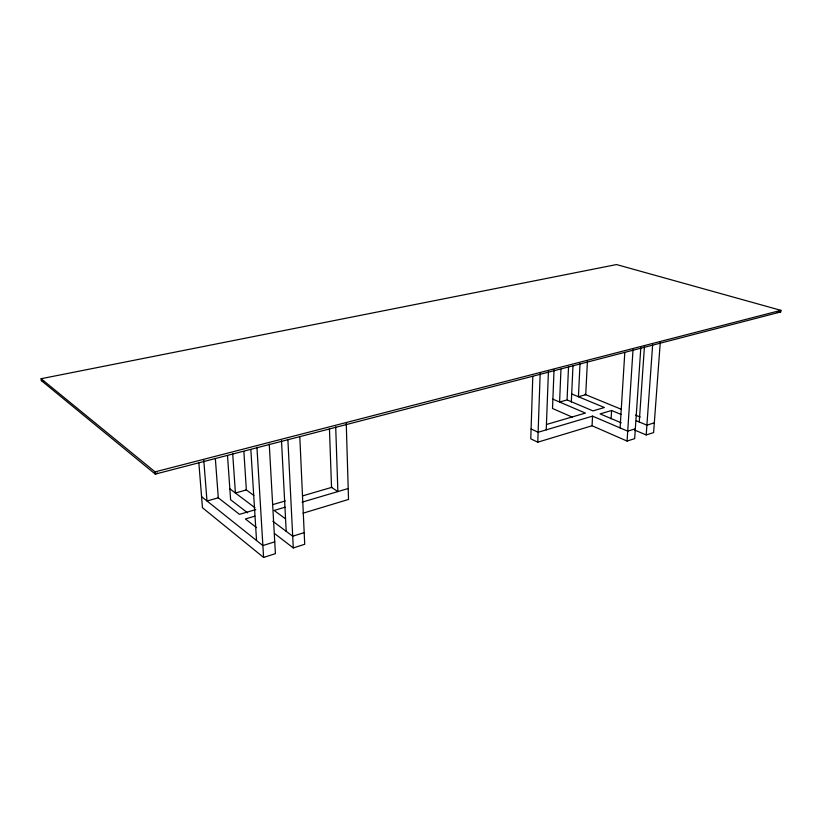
<?xml version="1.0" encoding="UTF-8"?>
<svg xmlns="http://www.w3.org/2000/svg" width="822" height="822" viewBox="0 0 822 822"><rect width="100%" height="100%" fill="white"/><g stroke="black" fill="none" stroke-linecap="round" stroke-linejoin="round"><path stroke-width="1.23" d="M532.8 376.373L530.776 438.845L537.773 442.185L592.056 425.765L627.073 441.065L634.666 438.64L640.811 347.809M537.773 442.185L540.167 373.63M546.229 429.865L548.418 371.503M554.038 369.818L552.518 408.493L572.204 417.093M560.964 369.109L559.597 402.04L567.067 399.934L568.536 366.704M571.321 402.02L572.975 365.79M580.013 363.735L578.431 396.749L585.726 394.704L587.411 361.372M592.056 425.765L592.559 416.138L538.122 432.259L531.094 428.981M611.095 418.84L611.589 410.507L621 414.411M620.096 427.913L624.812 352.402M627.073 441.065L633.012 349.823M639.249 421.984L644.469 346.072M634.471 429.978L646.205 434.941L652.627 344.973M660.313 341.736L653.603 432.578L646.205 434.941M780.725 311.939L780.9 310.346L616.51 264.561L41.1 378.716L41.347 380.607L155.276 474.109L780.725 311.939L777.047 312.483M157.372 472.938L155.276 474.109L155.06 471.869L41.1 378.716M198.821 462.478L202.469 507.739L263.595 557.439L275.411 553.658L269.246 444.055M274.486 533.488L293.279 547.935L304.715 544.277L299.794 436.626M274.743 541.842L262.876 545.572L201.585 496.673M304.181 532.615L292.704 536.221L272.853 521.251M635.334 428.786L627.72 431.17L592.559 416.138M654.322 422.837L646.904 425.159L636.31 420.761M303.051 513.185L348.528 499.437L346.247 423.351M254.748 516.195L245.398 518.959L256.536 527.642M285.08 507.215L274.147 510.452L285.162 518.579M302.075 502.18L348.199 488.515M611.589 410.507L600.111 413.898L621.247 422.827M255.776 509.589L239.49 514.356L217.758 497.402M273.017 504.544L285.296 500.947M302.496 495.913L331.985 487.282M546.794 424.388L585.418 413.086L552.887 399.163M155.06 471.869L780.9 310.346M41.347 380.607L43.751 381.213M584.853 394.344L621.36 409.315M635.488 415.11L640.194 417.042M571.691 393.954L604.406 407.527L592.96 410.877L567.334 400.047M245.819 489.532L253.926 495.512M229.852 488.823L254.933 507.739M247.628 512.836L230.622 499.755L227.499 455.563M203.774 460.176L206.99 500.988L218.292 497.813L215.343 458.481M232.688 453.538L235.411 493.015L246.364 489.943L243.867 451.494M250.844 449.542L256.536 540.506M256.937 447.24L263.595 557.439M281.494 440.613L286.21 531.32M287.875 439.472L293.279 547.935M329.447 428.735L331.533 487.405L337.873 491.577L335.705 426.834"/></g></svg>
